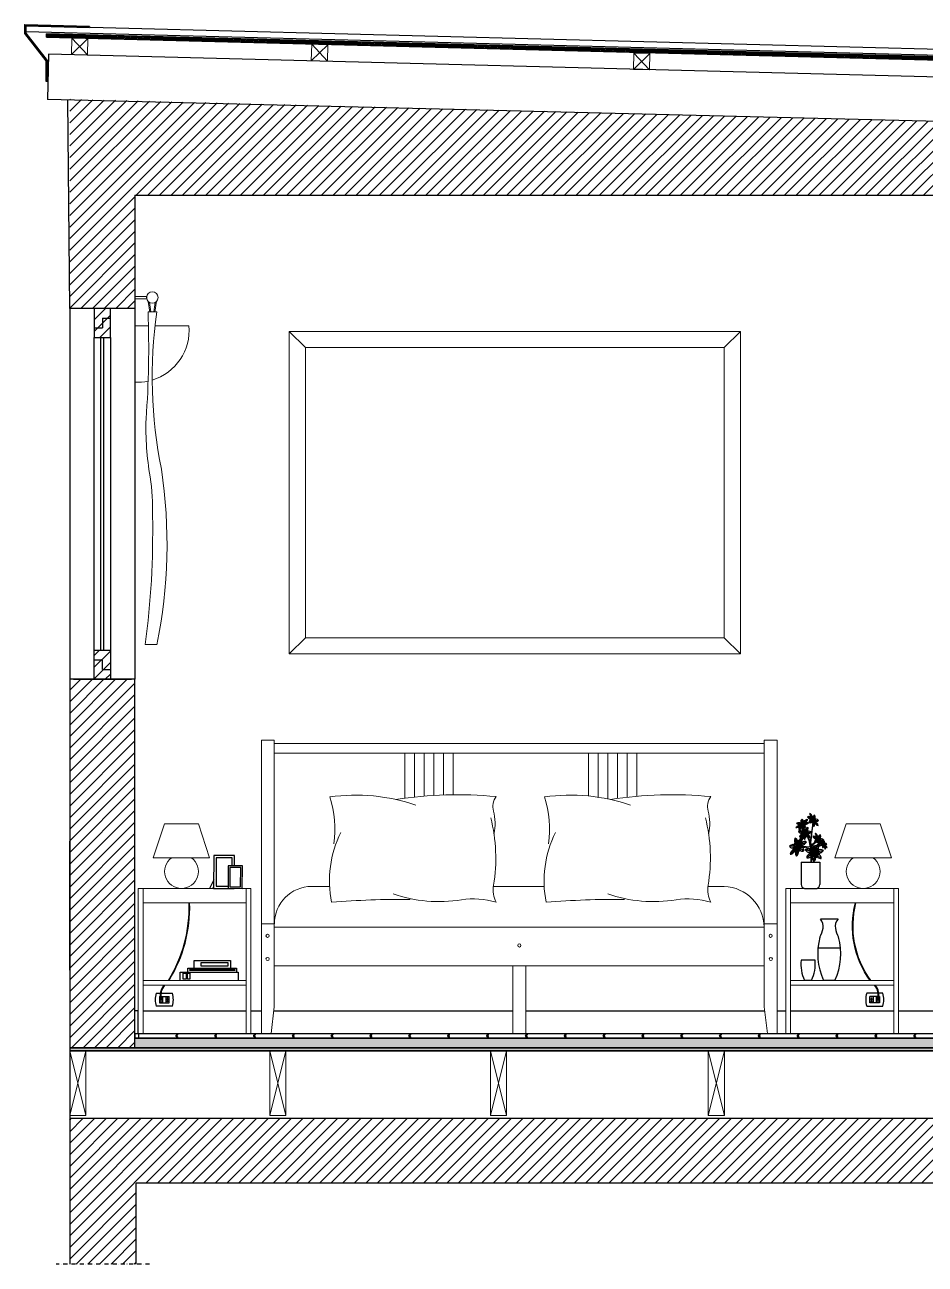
# Model space of a CAD drawing. Header units: millimetres. Extents: x -14534 to 38786, y 3807 to 47715.
# Drawn here: x -13952 to -11157, y 27080 to 30924 of the extents above; entities that cross this region are included whole.
import ezdxf

# ---------------------------------------------------------------- set-up
doc = ezdxf.new("R2010")
doc.units = ezdxf.units.MM
doc.linetypes.add('TRATTOPUNTO', pattern=[25.4, 12.7, -6.35, 0, -6.35])
for name, color, linetype in [('.', 254, 'Continuous'), ('DETTAGLI', 60, 'Continuous'), ('IN-FURN', 3, 'Continuous'), ('interruzione', 200, 'Continuous'), ('PARQUET', 35, 'Continuous'), ('RETINI', 30, 'Continuous')]:
    doc.layers.add(name, color=color, linetype=linetype)
for name, color, linetype, lineweight in [('A-ELEV-MBE1', 7, 'Continuous', 35), ('A-FURN', 8, 'Continuous', 18), ('A-GLAZ-FULL', 4, 'Continuous', 25), ('A-SECT-MCUT', 254, 'Continuous', 35), ('A-SECT-PATT', 8, 'Continuous', 18)]:
    doc.layers.add(name, color=color, linetype=linetype, lineweight=lineweight)
pattern_1 = [(45, (-4772.1324, 23351.357), (-2.245064, 2.245064), [])]
pattern_2 = [(0, (-4772.132, 23351.357), (0, 13.97), [10.16, -3.81]), (90, (-4772.132, 23351.357), (-13.97, 9e-16), [10.16, -3.81])]
pattern_3 = [(45, (-14246.934, 32371.737), (-17.960512, 17.960512), [])]

msp = doc.modelspace()

# ---------------------------------------------------------------- hatches: boundary and pattern name
at = {"layer": '.', "ltscale": 0.6, "transparency": 33554687}
h = msp.add_hatch(dxfattribs=at)
h.set_pattern_fill('ANSI31', color=256, scale=8)
h.set_pattern_definition(pattern_3)
h.paths.add_polyline_path([(-13685.8, 30043.8), (-13735.8, 30043.8), (-13735.8, 29984.2), (-13710.8, 29984.2), (-13710.8, 30014.2), (-13685.8, 30014.2)])
h.paths.add_polyline_path([(-13685.8, 30014.2), (-13710.8, 30014.2), (-13710.8, 29984.2), (-13735.8, 29984.2), (-13735.8, 29954.2), (-13685.8, 29954.2)])
h.paths.add_polyline_path([(-13685.7, 28983.9), (-13735.7, 28983.9), (-13735.7, 28953.9), (-13710.7, 28953.9), (-13710.7, 28923.9), (-13685.7, 28923.9)])
h.paths.add_polyline_path([(-13685.7, 28923.9), (-13710.7, 28923.9), (-13710.7, 28953.9), (-13735.7, 28953.9), (-13735.7, 28893.9), (-13685.7, 28893.9)])
at = {"layer": '.', "transparency": 33554687}
h = msp.add_hatch(dxfattribs=at)
h.set_pattern_fill('ANSI31', color=256, scale=8)
h.set_pattern_definition(pattern_3)
h.paths.add_polyline_path([(-9215.5, 27531.2), (-9706.5, 27531.2), (-13811.6, 27531.2), (-13811.6, 27079.7), (-13606.5, 27079.7), (-13606.5, 27331.2), (-9859, 27331.2), (-9859, 27079.7), (-9706.5, 27079.7), (-9706.5, 27331.2), (-9215.5, 27331.2)])
h.paths.add_polyline_path([(-4174.3, 27531.2), (-8279.4, 27531.2), (-8770.4, 27531.2), (-8770.4, 27331.2), (-8279.4, 27331.2), (-8279.4, 27079.7), (-8126.8, 27079.7), (-8126.8, 27331.2), (-4379.4, 27331.2), (-4379.4, 27079.7), (-4174.3, 27079.7)])
h.paths.add_polyline_path([(826.6, 27639.9), (-1849.5, 27639.9), (-1849.5, 27639.9), (-1899.5, 27639.9), (-2344.8, 27639.9), (-2344.8, 27639.9), (-2394.8, 27639.9), (-2875.4, 27639.9), (-2875.4, 27639.9), (-2925.4, 27639.9), (-3030.3, 27639.9), (-3030.3, 27439.9), (-2394.8, 27439.9), (-2394.8, 27189.9), (-2254.7, 27189.9), (-2254.7, 27439.9), (684.9, 27439.9), (684.9, 27189.9), (826.6, 27189.9)])
h.paths.add_polyline_path([(5788.2, 27640.2), (5683.3, 27640.2), (5683.3, 27640.2), (5633.3, 27640.2), (5152.7, 27640.2), (5152.7, 27640.2), (5102.7, 27640.2), (4657.4, 27640.2), (4657.4, 27640.2), (4607.4, 27640.2), (1933, 27640.2), (1933, 27190.2), (2073, 27190.2), (2073, 27440.2), (5012.6, 27440.2), (5012.6, 27190.2), (5152.7, 27190.2), (5152.7, 27440.2), (5788.2, 27440.2)])
at = {"layer": 'A-SECT-PATT', "transparency": 33554687}
h = msp.add_hatch(dxfattribs=at)
h.set_pattern_fill('ANSI31', color=256)
h.set_pattern_definition(pattern_1)
h.paths.add_polyline_path([(-13884, 30896.2), (-13884, 30886.2), (-13168.7, 30867.7), (-13166.4, 30877.6)])
h = msp.add_hatch(dxfattribs=at)
h.set_pattern_fill('ANSI31', color=256)
h.set_pattern_definition(pattern_1)
h.paths.add_polyline_path([(-13166.4, 30877.6), (-13168.7, 30867.7), (-11621, 30827.6), (-11623.6, 30837.6)])
h.paths.add_polyline_path([(-11623.6, 30837.6), (-11621, 30827.6), (-10928.3, 30809.6), (-10928.4, 30819.6)])
h.paths.add_polyline_path([(-10652.2, 30812.5), (-10925.9, 30819.6), (-10925.9, 30809.6), (-10649.2, 30802.4)])
h.paths.add_polyline_path([(-10652.2, 30812.5), (-10649.2, 30802.4), (-9709.6, 30778), (-9709.6, 30788)])
h = msp.add_hatch(dxfattribs=at)
h.set_pattern_fill('ANSI31', color=256, scale=8)
h.set_pattern_definition([(45, (-4772.132, 23351.357), (-17.96051, 17.96051), [])])
h.paths.add_polyline_path([(-13609.6, 28893.9), (-13811.6, 28893.9), (-13811.6, 27751.2), (-13609.6, 27751.2), (-13609.6, 27781.2)])
h.paths.add_polyline_path([(-13811.6, 30043.8), (-13609.6, 30043.8), (-13609.6, 30395.2), (-10209.6, 30395.2), (-9859.6, 30395.2), (-9859.6, 29781.2), (-9814.6, 29781.2), (-9709.6, 29781.2), (-9709.6, 30588), (-10901.6, 30618.9), (-13811.6, 30693.5)])
h = msp.add_hatch(dxfattribs=at)
h.set_pattern_fill('ANGLE', color=256, scale=2)
h.set_pattern_definition(pattern_2)
h.paths.add_polyline_path([(-12751.8, 27751.2), (-13811.6, 27751.2), (-13811.6, 27741.2), (-13761.6, 27741.2), (-12754.7, 27741.2)])
h = msp.add_hatch(dxfattribs=at)
h.set_pattern_fill('ANGLE', color=256, scale=2)
h.set_pattern_definition(pattern_2)
h.paths.add_polyline_path([(-10883.2, 27751.2), (-12751.8, 27751.2), (-12754.7, 27741.2), (-10884.6, 27741.2)])
h.paths.add_polyline_path([(-9215.5, 27751.2), (-10883.2, 27751.2), (-10884.6, 27741.2), (-9215.5, 27741.2)])
at = {"layer": 'RETINI', "transparency": 33554508}
h = msp.add_hatch(color=256, dxfattribs=at)
h.dxf.hatch_style = 1
h.paths.add_polyline_path([(-9859.9, 27781), (-13609.6, 27781), (-13609.6, 27751.2), (-9859.9, 27751.2)])

# ---------------------------------------------------------------- linework, layer by layer
for p, q in [((-9709.6, 30810.6), (-13948, 30920.7)), ((-9709.6, 30792.6), (-13948.5, 30902.7)), ((-10902.8, 30756.7), (-13878.2, 30832.7)), ((-10901.7, 30618.9), (-13881.3, 30692.6)), ((-13609.6, 30395.2), (-9859.6, 30395.2)), ((-13609.6, 30395.2), (-13609.6, 30043.8)), ((-13609.6, 30043.8), (-13812, 30043.8)), ((-13609.6, 28893.9), (-13811.8, 28893.9)), ((-13811.6, 28893.9), (-13811.6, 27079.7)), ((-9709.6, 27531.2), (-13811.6, 27531.2)), ((-9859, 27331.2), (-13606.5, 27331.2)), ((-13606.5, 27331.2), (-13606.5, 27079.7))]:
    msp.add_line(p, q)
at = {"ltscale": 0.6}
msp.add_line((-13812, 30043.8), (-13817.4, 30691), dxfattribs=at)
at = {"transparency": 33554687}
for p, q in [((-13735.8, 30044.2), (-13735.8, 29954.2)), ((-13685.8, 29954.2), (-13685.8, 30044.2)), ((-13710.8, 30014.2), (-13710.8, 29984.2)), ((-13710.8, 30014.2), (-13685.8, 30014.2)), ((-13735.8, 29984.2), (-13710.8, 29984.2)), ((-13735.8, 29954.2), (-13685.8, 29954.2)), ((-13735.7, 28983.9), (-13685.7, 28983.9)), ((-13735.7, 28893.9), (-13735.7, 28983.9)), ((-13735.7, 28953.9), (-13710.7, 28953.9)), ((-13710.7, 28923.9), (-13710.7, 28953.9)), ((-13685.7, 28983.9), (-13685.7, 28893.9)), ((-13710.7, 28923.9), (-13685.7, 28923.9)), ((-13800.7, 28893.9), (-13620.7, 28893.9))]:
    msp.add_line(p, q, dxfattribs=at)
for points in [[(-13878.2, 30832.7), (-13881.3, 30692.6)], [(-13609.6, 27751.2), (-13609.6, 28893.9)]]:
    msp.add_lwpolyline(points)
at = {"layer": 'A-ELEV-MBE1'}
msp.add_line((-13811.6, 28391.8), (-13811.6, 27991.8), dxfattribs=at)
at = {"layer": 'A-FURN'}
for p, q in [((-13568.3, 30066.1), (-13563.8, 30033.1)), ((-13547.6, 30033), (-13542.4, 30066.5)), ((-13564.2, 30062.9), (-13560.8, 30033.4)), ((-13560.8, 30033.4), (-13550.6, 30033.4)), ((-13550.6, 30033.4), (-13546.5, 30062.9)), ((-13567.9, 29990.7), (-13609.6, 29990.7)), ((-13442.1, 29990.7), (-13547.7, 29990.7)), ((-13130.8, 29972.9), (-11730.8, 29972.9)), ((-13130.8, 28972.9), (-13130.8, 29972.9)), ((-13080.8, 29922.9), (-13130.8, 29972.9)), ((-11780.8, 29922.9), (-11730.8, 29972.9)), ((-11730.8, 29972.9), (-11730.8, 28972.9)), ((-13080.8, 29022.9), (-13080.8, 29922.9)), ((-13080.8, 29922.9), (-11780.8, 29922.9)), ((-11780.8, 29922.9), (-11780.8, 29022.9)), ((-13577.5, 29002.3), (-13541.3, 29001.6)), ((-13080.8, 29022.9), (-13130.8, 28972.9)), ((-11780.8, 29022.9), (-13080.8, 29022.9)), ((-11780.8, 29022.9), (-11730.8, 28972.9)), ((-11730.8, 28972.9), (-13130.8, 28972.9)), ((-13217.2, 27795.2), (-13217.2, 28705.2)), ((-13217.2, 28705.2), (-13177.2, 28705.2)), ((-13177.2, 27878), (-13177.2, 28705.2)), ((-13177.2, 28695.2), (-11657.2, 28695.2)), ((-11657.2, 28705.2), (-11617.2, 28705.2)), ((-11657.2, 28705.2), (-11657.2, 27878)), ((-11617.2, 28705.2), (-11617.2, 27795.2)), ((-13177.2, 28665.2), (-11657.2, 28665.2)), ((-12771.9, 28525.2), (-12771.9, 28665.2)), ((-12741.9, 28528.8), (-12741.9, 28665.2)), ((-12711.9, 28531.7), (-12711.9, 28665.2)), ((-12681.9, 28533.8), (-12681.9, 28665.2)), ((-12651.9, 28535.2), (-12651.9, 28665.2)), ((-12621.9, 28535.9), (-12621.9, 28665.2)), ((-12201.9, 28665.2), (-12201.9, 28531.9)), ((-12171.9, 28665.2), (-12171.9, 28528.1)), ((-12141.9, 28665.2), (-12141.9, 28522.7)), ((-12111.9, 28665.2), (-12111.9, 28524.4)), ((-12081.9, 28665.2), (-12081.9, 28528.2)), ((-12051.9, 28665.2), (-12051.9, 28531.2)), ((-13517.9, 28445.2), (-13552.9, 28340.2)), ((-13412.9, 28445.2), (-13517.9, 28445.2)), ((-13412.9, 28445.2), (-13377.9, 28340.2)), ((-11402.4, 28445.2), (-11437.4, 28340.2)), ((-11297.4, 28445.2), (-11402.4, 28445.2)), ((-11297.4, 28445.2), (-11262.4, 28340.2)), ((-13377.9, 28340.2), (-13552.9, 28340.2)), ((-11262.4, 28340.2), (-11437.4, 28340.2)), ((-13599.6, 28245.2), (-13249.7, 28245.2)), ((-13599.6, 27795.2), (-13599.6, 28245.2)), ((-13584.6, 27795.2), (-13584.6, 28245.2)), ((-13312.5, 28245.6), (-13312.5, 28245.5)), ((-13305.4, 28245.5), (-13305.5, 28245.4)), ((-13264.6, 27795), (-13264.6, 28245)), ((-13249.6, 27795), (-13249.6, 28245)), ((-11589.9, 27795.2), (-11589.9, 28245.2)), ((-11589.9, 28245.2), (-11240, 28245.2)), ((-11574.9, 27795.2), (-11574.9, 28245.2)), ((-11255, 27795), (-11255, 28245)), ((-11240, 27795), (-11240, 28245)), ((-13584.6, 28200.2), (-13264.6, 28200.2)), ((-11574.9, 28200.2), (-11255, 28200.2)), ((-13217.2, 28135.2), (-13177.2, 28135.2)), ((-13177.2, 28125.2), (-11657.2, 28125.2)), ((-11657.2, 28135.2), (-11617.2, 28135.2)), ((-13177.2, 28005.2), (-11657.2, 28005.2)), ((-12437.2, 27795.2), (-12437.2, 28005.2)), ((-12397.2, 27795.2), (-12397.2, 28005.2)), ((-13584.6, 27960.2), (-13264.6, 27960.2)), ((-11574.9, 27960.2), (-11255, 27960.2)), ((-13584.6, 27945.2), (-13264.6, 27945.2)), ((-11574.9, 27945.2), (-11255, 27945.2)), ((-13187.2, 27795.2), (-13177.2, 27878)), ((-11647.2, 27795.2), (-11657.2, 27878))]:
    msp.add_line(p, q, dxfattribs=at)
at = {"layer": 'A-FURN', "ltscale": 2}
for p, q in [((-13005.8, 28251.5), (-13060.8, 28251.5)), ((-12339.8, 28251.5), (-12497.6, 28251.5)), ((-11781.1, 28251.5), (-11831.5, 28251.5))]:
    msp.add_line(p, q, dxfattribs=at)
at = {"layer": 'A-FURN', "ltscale": 0.5}
for p, q in [((-13584.6, 27795.2), (-13599.6, 27795.2)), ((-13264.6, 27795.2), (-13249.6, 27795.2)), ((-13217.2, 27795.2), (-13187.2, 27795.2)), ((-12437.2, 27795.2), (-12397.2, 27795.2)), ((-11647.2, 27795.2), (-11617.2, 27795.2)), ((-11589.9, 27795.2), (-11574.9, 27795.2)), ((-11255, 27795.2), (-11240, 27795.2))]:
    msp.add_line(p, q, dxfattribs=at)
at = {"layer": 'A-FURN'}
msp.add_lwpolyline([(-13573.1, 30081.6), (-13609.6, 30081.6), (-13609.6, 30074.4), (-13573.1, 30074.4)], close=True, dxfattribs=at)
for points in [[(-13569.1, 30033.3, -0.027681), (-13575.1, 29702.3, 0.050901), (-13562.5, 29522.1, -0.008328)], [(-13541.5, 29000.4, 0.087625), (-13527.4, 29545.7, -0.084991), (-13542.1, 30033.3, -0.601146)], [(-13556.3, 29822.1, 0.354516), (-13442.1, 29990.7)], [(-13609.6, 29815.7, 0.070493), (-13568.8, 29818.9, 0.032893)], [(-13555, 29400.5, -0.037422), (-13577.5, 29002.2)]]:
    msp.add_lwpolyline(points, format="xyb", dxfattribs=at)
msp.add_lwpolyline([(-13542.1, 30033.3), (-13569.1, 30033.3)], dxfattribs=at)
at = {"layer": 'A-FURN', "ltscale": 0.6}
msp.add_lwpolyline([(-13562.5, 29522.1, -0.040279), (-13555, 29400.5, -0.068778)], format="xyb", dxfattribs=at)
at = {"layer": 'A-FURN'}
for centre, radius in [((-13555.7, 30078.3), 17.7), ((-13198.2, 28098.3), 5), ((-11637.1, 28098.3), 5), ((-12416.7, 28068.4), 5), ((-13198.2, 28026.6), 5), ((-11636.4, 28026.6), 5)]:
    msp.add_circle(centre, radius, dxfattribs=at)
for centre, radius, start, end in [((-12924.6, 27960.4), 574.3, 71.0292, 98.0146), ((-13330.5, 28428.2), 341.1, 352.4611, 17.1991), ((-12610.2, 27313.6), 1222.4, 84.3095, 98.9414), ((-12446.1, 28499.2), 52.8, 144.3788, 195.1988), ((-12258.5, 27960.4), 574.3, 71.0292, 98.0146), ((-12664.5, 28428.2), 341.1, 352.4611, 17.1991), ((-11944.2, 27313.6), 1222.4, 84.3095, 98.9414), ((-11780.1, 28499.2), 52.8, 144.3788, 195.1988), ((-12997.1, 28339.8), 507.2, 350.3711, 14.26), ((-12638, 28447.1), 146, 347.312, 15.1988), ((-12331.1, 28339.8), 507.2, 350.3711, 14.26), ((-11972, 28447.1), 146, 347.312, 15.1988), ((-12670.5, 28268), 335.7, 153.3319, 191.2891), ((-12004.5, 28268), 335.7, 153.3319, 191.2891), ((-13465.4, 28297.7), 52.5, 125.9506, 54.0494), ((-11349.9, 28297.7), 52.5, 125.9506, 54.0494), ((-12665.8, 28636), 431.6, 250.6572, 279.2501), ((-12413.4, 28240.8), 84.9, 170.3711, 206.9649), ((-11999.8, 28636), 431.6, 250.6572, 279.2501), ((-11747.3, 28240.8), 84.9, 170.3711, 206.9649), ((-12776.1, 25460.9), 2750.5, 89.5815, 94.6632), ((-12558.9, 27982.7), 230.4, 72.3598, 99.3926), ((-12110.1, 25460.9), 2750.5, 89.5815, 94.6632), ((-11892.8, 27982.7), 230.4, 72.3598, 99.3926)]:
    msp.add_arc(centre, radius, start, end, dxfattribs=at)
at = {"layer": 'A-FURN', "ltscale": 2}
for centre, radius, start, end in [((-13060.8, 28135.2), 116.3, 90, 180), ((-11786.4, 28122.4), 129.2, 1.2362, 87.651)]:
    msp.add_arc(centre, radius, start, end, dxfattribs=at)
at = {"layer": 'A-GLAZ-FULL', "ltscale": 0.6}
for p, q in [((-13812, 30043.8), (-13811.6, 28893.9)), ((-13609.6, 30043.8), (-13609.6, 28893.9))]:
    msp.add_line(p, q, dxfattribs=at)
at = {"layer": 'A-GLAZ-FULL', "transparency": 33554687}
for p, q in [((-13735.7, 29613.9), (-13735.8, 29954.2)), ((-13715.7, 29613.9), (-13715.8, 29954.2)), ((-13705.7, 29613.9), (-13705.8, 29954.2)), ((-13685.8, 29954.2), (-13685.7, 29613.9)), ((-13735.7, 28983.9), (-13735.7, 29613.9)), ((-13715.7, 28983.9), (-13715.7, 29613.9)), ((-13705.7, 28983.9), (-13705.7, 29613.9)), ((-13685.7, 29613.9), (-13685.7, 28983.9))]:
    msp.add_line(p, q, dxfattribs=at)
at = {"layer": 'A-SECT-MCUT'}
for p, q in [((-13750.6, 30918.6), (-13750.7, 30915.6)), ((-10928.4, 30819.6), (-13884.1, 30896.2)), ((-13884, 30886.2), (-13884, 30896.2)), ((-10928.3, 30809.6), (-13883.6, 30886.2)), ((-9814.6, 27781.2), (-13609.6, 27781.2)), ((-13811.6, 27751.2), (-9709.6, 27751.2)), ((-9215.5, 27741.2), (-13811.6, 27741.2))]:
    msp.add_line(p, q, dxfattribs=at)
for points in [[(-13750.6, 30918.6), (-13951.5, 30924.1), (-13951.5, 30897), (-13884.8, 30812.5), (-13884.8, 30748.3)], [(-13750.7, 30915.6), (-13948.5, 30921), (-13948.5, 30898), (-13881.8, 30813.5), (-13881.8, 30748.3)]]:
    msp.add_lwpolyline(points, dxfattribs=at)
at = {"layer": 'A-SECT-PATT'}
for p, q in [((-13755.4, 30881.7), (-13806.7, 30832.2)), ((-13805.4, 30883), (-13756.7, 30830.9)), ((-13011.1, 30862.3), (-13062.4, 30812.7)), ((-13061, 30863.6), (-13012.4, 30811.4)), ((-12011.4, 30835.2), (-12062.7, 30785.7)), ((-12061.4, 30836.5), (-12012.7, 30784.4)), ((-13884.8, 30748.3), (-13882.1, 30748.3)), ((-13811.6, 27741.2), (-13761.6, 27541.2)), ((-13761.6, 27741.2), (-13811.6, 27541.2)), ((-13191.6, 27741.2), (-13141.6, 27541.2)), ((-13141.6, 27741.2), (-13191.6, 27541.2)), ((-12456.6, 27741.2), (-12506.6, 27541.2)), ((-12506.6, 27741.2), (-12456.6, 27541.2)), ((-11780.6, 27741.2), (-11830.6, 27541.2)), ((-11830.6, 27741.2), (-11780.6, 27541.2))]:
    msp.add_line(p, q, dxfattribs=at)
for points in [[(-13755.4, 30881.7), (-13805.4, 30883), (-13806.7, 30832.2), (-13756.7, 30830.9)], [(-13011.1, 30862.3), (-13061, 30863.6), (-13062.4, 30812.7), (-13012.4, 30811.4)], [(-12011.4, 30835.2), (-12061.4, 30836.5), (-12062.7, 30785.7), (-12012.7, 30784.4)], [(-13761.6, 27741.2), (-13811.6, 27741.2), (-13811.6, 27541.2), (-13761.6, 27541.2)], [(-13141.6, 27741.2), (-13191.6, 27741.2), (-13191.6, 27541.2), (-13141.6, 27541.2)], [(-12456.6, 27741.2), (-12506.6, 27741.2), (-12506.6, 27541.2), (-12456.6, 27541.2)], [(-11780.6, 27741.2), (-11830.6, 27741.2), (-11830.6, 27541.2), (-11780.6, 27541.2)]]:
    msp.add_lwpolyline(points, close=True, dxfattribs=at)
at = {"layer": 'DETTAGLI'}
for p, q in [((-11527.3, 28450.6), (-11559.3, 28432.9)), ((-11523.3, 28460), (-11548.8, 28434.4)), ((-11534.1, 28454.7), (-11548, 28426.2)), ((-11539.3, 28444), (-11544.8, 28450.7)), ((-11539.3, 28444), (-11539.6, 28460.1)), ((-11505.2, 28457.5), (-11522.9, 28467.7)), ((-11505.2, 28457.5), (-11517.5, 28449.9)), ((-11505.2, 28457.5), (-11515.2, 28458.4)), ((-11505.2, 28457.5), (-11515, 28477.8)), ((-11505.2, 28457.5), (-11514.4, 28467.7)), ((-11505.2, 28457.5), (-11508.5, 28448.4)), ((-11505.2, 28457.5), (-11506.6, 28469.3)), ((-11505.2, 28457.5), (-11499.7, 28472.6)), ((-11505.2, 28457.5), (-11497.8, 28462)), ((-11505.2, 28457.5), (-11502.8, 28437.8)), ((-11505.2, 28457.5), (-11488.5, 28456)), ((-11505.2, 28457.5), (-11489.9, 28440.5)), ((-11505.2, 28457.5), (-11494.5, 28451.3)), ((-11505.2, 28457.5), (-11499.3, 28445.3)), ((-11529.5, 28441.6), (-11555.6, 28448)), ((-11539.3, 28444), (-11551.4, 28441.7)), ((-11539.3, 28444), (-11519.1, 28447.9)), ((-11539.3, 28444), (-11539.1, 28434.3)), ((-11539.3, 28444), (-11530.1, 28432.8)), ((-11498.1, 28416.8), (-11482.4, 28384.2)), ((-11488.3, 28396.4), (-11482.8, 28411.5)), ((-11552.9, 28376), (-11578.1, 28376)), ((-11539, 28390.9), (-11576.1, 28351.3)), ((-11552.9, 28376), (-11569, 28367.8)), ((-11552.9, 28376), (-11564, 28384.3)), ((-11552.9, 28376), (-11561.8, 28357.5)), ((-11552.9, 28376), (-11561.1, 28400.8)), ((-11552.9, 28376), (-11556.6, 28345.1)), ((-11552.9, 28376), (-11538, 28407)), ((-11552.9, 28376), (-11550.7, 28394.6)), ((-11552.9, 28376), (-11526, 28389.8)), ((-11552.9, 28376), (-11547.9, 28361.2)), ((-11552.9, 28376), (-11537.8, 28376)), ((-11552.9, 28376), (-11534.3, 28362.3)), ((-11488.3, 28396.4), (-11506, 28406.7)), ((-11488.3, 28396.4), (-11500.6, 28388.9)), ((-11488.3, 28396.4), (-11498.3, 28397.3)), ((-11488.3, 28396.4), (-11497.5, 28406.6)), ((-11488.3, 28396.4), (-11491.6, 28387.4)), ((-11488.3, 28396.4), (-11489.7, 28408.2)), ((-11488.3, 28396.4), (-11480.9, 28401)), ((-11488.3, 28396.4), (-11485.9, 28376.8)), ((-11488.3, 28396.4), (-11471.6, 28394.9)), ((-11488.3, 28396.4), (-11473, 28379.5)), ((-11488.3, 28396.4), (-11477.6, 28390.3)), ((-11471.3, 28380.6), (-11481.1, 28383.5)), ((-11471.3, 28380.6), (-11478.7, 28392.8)), ((-11471.3, 28380.6), (-11477, 28385.6)), ((-11471.3, 28380.6), (-11476.1, 28372.1)), ((-11471.3, 28380.6), (-11476.1, 28378.7)), ((-11471.3, 28380.6), (-11473.6, 28388.7)), ((-11471.3, 28380.6), (-11471.6, 28373.2)), ((-11471.3, 28380.6), (-11470.8, 28392.8)), ((-11471.3, 28380.6), (-11468.4, 28385.7)), ((-11471.3, 28380.6), (-11463.2, 28383.7)), ((-11471.3, 28380.6), (-11465.4, 28378.8)), ((-11471.3, 28380.6), (-11461.7, 28372.2)), ((-11471.3, 28380.6), (-11467.4, 28367)), ((-11471.3, 28380.6), (-11466.8, 28373.3)), ((-11541.9, 28327), (-11484.6, 28327)), ((-11541.9, 28327), (-11541.9, 28257.1)), ((-11484.6, 28327), (-11484.6, 28257.1)), ((-13365.3, 28272.5), (-13378.5, 28245.4)), ((-13365.5, 28250.7), (-13368.1, 28245.3)), ((-11532.4, 28245.4), (-11494, 28245.4)), ((-11427.6, 28150.5), (-11482.6, 28150.5)), ((-11420.1, 28060.1), (-11490.1, 28060.1)), ((-13445.8, 27997.9), (-13294.8, 27997.9)), ((-13445.8, 27985.9), (-13445.8, 27997.9)), ((-13425.5, 27997.9), (-13425.5, 28021.6)), ((-13425.5, 28021.6), (-13313.1, 28021.6)), ((-13313.1, 28021.6), (-13313.1, 27997.9)), ((-13294.8, 27997.9), (-13294.8, 27985.9)), ((-11498.9, 28022.8), (-11542.8, 28022.8)), ((-13469, 27960.3), (-13469, 27985.9)), ((-13469, 27985.9), (-13289, 27985.9)), ((-13289, 27985.9), (-13289, 27960.3)), ((-11509.9, 27960.2), (-11531.8, 27960.2)), ((-11437.6, 27960.1), (-11472.6, 27960.1)), ((-13543.5, 27920.1), (-13531, 27920.1)), ((-13529.1, 27920.1), (-13493.5, 27920.1)), ((-11303.3, 27920.1), (-11338.9, 27920.1)), ((-11288.9, 27920.1), (-11301.4, 27920.1)), ((-13493.5, 27880.1), (-13543.5, 27880.1)), ((-13533.5, 27910.1), (-13531.3, 27910.1)), ((-13533.5, 27910.1), (-13533.5, 27890.1)), ((-13533.5, 27890.1), (-13503.5, 27890.1)), ((-13531.9, 27907.4), (-13531.1, 27907.4)), ((-13531.9, 27892.8), (-13531.9, 27907.4)), ((-13525.2, 27892.8), (-13531.9, 27892.8)), ((-13529.5, 27910.1), (-13503.5, 27910.1)), ((-13529.2, 27907.4), (-13525.2, 27907.4)), ((-13525.2, 27907.4), (-13525.2, 27892.8)), ((-13523.5, 27890.1), (-13523.5, 27910.1)), ((-13513.5, 27910.1), (-13513.5, 27890.1)), ((-13503.5, 27890.1), (-13503.5, 27910.1)), ((-11338.9, 27880.1), (-11288.9, 27880.1)), ((-11328.9, 27890.1), (-11328.9, 27910.1)), ((-11303, 27910.1), (-11328.9, 27910.1)), ((-11298.9, 27890.1), (-11328.9, 27890.1)), ((-11318.9, 27910.1), (-11318.9, 27890.1)), ((-11308.9, 27890.1), (-11308.9, 27910.1)), ((-11303.2, 27907.4), (-11307.2, 27907.4)), ((-11307.2, 27907.4), (-11307.2, 27892.8)), ((-11307.2, 27892.8), (-11300.6, 27892.8)), ((-11300.6, 27907.4), (-11301.4, 27907.4)), ((-11298.9, 27910.1), (-11301.1, 27910.1)), ((-11300.6, 27892.8), (-11300.6, 27907.4)), ((-11298.9, 27910.1), (-11298.9, 27890.1))]:
    msp.add_line(p, q, dxfattribs=at)
for points in [[(-11509.8, 28327), (-11509.8, 28373.8), (-11467.9, 28380.6), (-11509.8, 28376), (-11487.1, 28397.6), (-11513.2, 28377.2), (-11504.4, 28459.5), (-11513.9, 28391.4), (-11539.3, 28444), (-11518.9, 28395.3), (-11514.3, 28373.8), (-11552.9, 28376), (-11512.1, 28369.3), (-11512.6, 28327)], [(-13300.8, 28315), (-13300.6, 28347.3), (-13364.7, 28347.2), (-13365.5, 28245.6), (-13301.3, 28245.5)], [(-13308.2, 28315), (-13308.1, 28339.9), (-13357.3, 28339.8), (-13357.8, 28252), (-13320.5, 28252.1)]]:
    msp.add_lwpolyline(points, dxfattribs=at)
for points in [[(-11531.1, 28416.9), (-11550.6, 28422.2, 0.477945), (-11537.4, 28418.6, 0.477945), (-11550.6, 28422.2)], [(-11531.1, 28416.9), (-11547.4, 28405, 0.477945), (-11536.4, 28413, 0.477945), (-11547.4, 28405)], [(-11531.1, 28416.9), (-11543, 28414.7, 0.477945), (-11534.9, 28416.2, 0.477945), (-11543, 28414.7)], [(-11531.1, 28416.9), (-11540.2, 28424.8, 0.477945), (-11534, 28419.4, 0.477945), (-11540.2, 28424.8)], [(-11531.1, 28416.9), (-11539, 28435.4, 0.477945), (-11533.6, 28422.9, 0.477945), (-11539, 28435.4)], [(-11521.5, 28434.6), (-11536.8, 28406.2, 0.477945), (-11532.9, 28413.4, 0.477945), (-11536.8, 28406.2)], [(-11531.1, 28416.9), (-11532, 28396.7, 0.477945), (-11531.4, 28410.3, 0.477945), (-11532, 28396.7)], [(-11531.1, 28416.9), (-11530.5, 28429, 0.477945), (-11530.9, 28420.8, 0.477945), (-11530.5, 28429)], [(-11531.1, 28416.9), (-11521.3, 28424, 0.477945), (-11527.9, 28419.2, 0.477945), (-11521.3, 28424)], [(-11531.1, 28416.9), (-11511.2, 28420.5, 0.477945), (-11524.7, 28418, 0.477945), (-11511.2, 28420.5)], [(-11531.1, 28416.9), (-11526.3, 28405.7, 0.477945), (-11529.5, 28413.3, 0.477945), (-11526.3, 28405.7)], [(-11531.1, 28416.9), (-11515.9, 28403.6, 0.477945), (-11526.2, 28412.6, 0.477945), (-11515.9, 28403.6)], [(-11531.1, 28416.9), (-11519.4, 28413.6, 0.477945), (-11527.3, 28415.8, 0.477945), (-11519.4, 28413.6)], [(-11521.5, 28434.6, 0.477945), (-11528, 28422.6, 0.477945), (-11521.5, 28434.6)], [(-11501.6, 28357.5), (-11512.9, 28384.1, 0.477945), (-11505.2, 28366.1, 0.477945), (-11512.9, 28384.1)], [(-11500.8, 28374.8), (-11502.9, 28328.7, 0.477945), (-11502, 28348.2, 0.477945), (-11502.9, 28328.7)], [(-11500.8, 28374.8, 0.477945), (-11501.3, 28363.1, 0.477945), (-11500.8, 28374.8)], [(-11501.6, 28357.5), (-11487.9, 28382.9, 0.477945), (-11497.2, 28365.7, 0.477945), (-11487.9, 28382.9)], [(-11501.6, 28357.5), (-11529.4, 28365.2, 0.477945), (-11510.6, 28360, 0.477945), (-11529.4, 28365.2)], [(-11501.6, 28357.5), (-11524.9, 28340.6, 0.477945), (-11509.1, 28352, 0.477945), (-11524.9, 28340.6)], [(-11501.6, 28357.5), (-11518.6, 28354.4, 0.477945), (-11507.1, 28356.5, 0.477945), (-11518.6, 28354.4)], [(-11501.6, 28357.5), (-11514.6, 28368.9, 0.477945), (-11505.8, 28361.2, 0.477945), (-11514.6, 28368.9)], [(-11501.6, 28357.5), (-11509.8, 28342.3, 0.477945), (-11504.2, 28352.6, 0.477945), (-11509.8, 28342.3)], [(-11501.6, 28357.5), (-11487.6, 28367.7, 0.477945), (-11497.1, 28360.8, 0.477945), (-11487.6, 28367.7)], [(-11501.6, 28357.5), (-11473.2, 28362.7, 0.477945), (-11492.4, 28359.2, 0.477945), (-11473.2, 28362.7)], [(-11501.6, 28357.5), (-11494.8, 28341.6, 0.477945), (-11499.4, 28352.4, 0.477945), (-11494.8, 28341.6)], [(-11501.6, 28357.5), (-11479.9, 28338.5, 0.477945), (-11494.6, 28351.4, 0.477945), (-11479.9, 28338.5)], [(-11501.6, 28357.5), (-11484.9, 28352.9, 0.477945), (-11496.2, 28356, 0.477945), (-11484.9, 28352.9)], [(-13505.8, 27960.2, 0.148673), (-13441.6, 28200.2)], [(-13503.9, 27960.2, 0.148044), (-13440, 28200.2)], [(-11328.5, 27960.2, -0.223393), (-11374.2, 28200.2)], [(-11326.6, 27960.2, -0.225726), (-11372.2, 28200.2)]]:
    msp.add_lwpolyline(points, format="xyb", dxfattribs=at)
for points in [[(-13276.3, 28315.1), (-13320, 28315), (-13320.6, 28245.7), (-13276.8, 28245.1)], [(-13281.4, 28310), (-13315, 28310), (-13315.3, 28250.1), (-13281.7, 28250.2)], [(-13439.4, 27994.1), (-13299.2, 27994.1), (-13299.2, 27990.5), (-13439.4, 27990.5)], [(-13404.3, 28015.3), (-13321.3, 28015.3), (-13321.3, 28004.1), (-13404.3, 28004.1)], [(-13459.8, 27982), (-13450.6, 27982), (-13450.6, 27963.4), (-13459.8, 27963.4)], [(-13446.5, 27982), (-13439.1, 27982), (-13439.1, 27963.4), (-13446.5, 27963.4)]]:
    msp.add_lwpolyline(points, close=True, dxfattribs=at)
for centre in [(-13508.5, 27905.1), (-13508.5, 27900.1), (-13508.5, 27895.1), (-11323.9, 27905.1), (-11323.9, 27900.1), (-11323.9, 27895.1)]:
    msp.add_circle(centre, 1.25, dxfattribs=at)
for centre, radius, start, end in [((-11529.5, 28257.4), 12.3, 181.3821, 256.606), ((-11496.9, 28257.4), 12.3, 283.394, 358.6179), ((-11505.8, 28127.9), 32.3, 348.3323, 44.1926), ((-11404.4, 28127.9), 32.3, 135.8074, 191.6677), ((-11571.6, 28141.1), 99.4, 331.7599, 348.8308), ((-11338.6, 28141.1), 99.4, 191.1692, 208.2401), ((-11295.6, 28042.6), 195.3, 164.735, 204.9889), ((-11614.6, 28042.6), 195.3, 335.0111, 15.265), ((-11425.8, 28011), 117.6, 174.2273, 205.6252), ((-11618.6, 28011.5), 120.2, 334.7136, 5.418), ((-13482.3, 27900.1), 64.4, 161.9195, 198.0805), ((-13481.7, 27913.5), 49.7, 140.491, 195.6737), ((-13481.2, 27913.5), 48.4, 139.1723, 196.0446), ((-13554.8, 27900.1), 64.4, 341.9195, 18.0805), ((-11277.6, 27900.1), 64.4, 161.9195, 198.0805), ((-11351.3, 27913.5), 48.4, 343.9554, 40.8277), ((-11350.7, 27913.5), 49.7, 344.3263, 39.509), ((-11350.2, 27900.1), 64.4, 341.9195, 18.0805), ((-13528.6, 27900.6), 1.04, 207.3287, 332.6713), ((-11303.8, 27900.6), 1.04, 207.3287, 332.6713)]:
    msp.add_arc(centre, radius, start, end, dxfattribs=at)
at = {"layer": 'DETTAGLI', "extrusion": (0, 0, -1)}
for centre, major_axis, start_param, end_param in [((-11553.5, 28441.9), (8.19, 5.81), -1.385533, 0.39786), ((-11539.9, 28450.7), (4.92, 3.49), 2.204858, 3.988252), ((-11545.9, 28446.1), (4.92, 3.49), -0.936735, 0.846659), ((-11533.8, 28456.7), (8.19, 5.81), 2.653657, 4.437051), ((-11545.1, 28452.5), (8.19, 5.81), -0.487936, 1.295458), ((-11532.8, 28451), (4.92, 3.49), 3.102456, 4.88585), ((-11538.9, 28451.1), (4.92, 3.49), -0.039137, 1.744257), ((-11530.5, 28446.1), (4.92, 3.49), 4.000054, 5.783448), ((-11532.1, 28450.7), (4.92, 3.49), 0.858461, 2.641855), ((-11525.2, 28452.4), (8.19, 5.81), 3.551255, 5.334649), ((-11532.3, 28456.7), (8.19, 5.81), 0.409662, 2.193056), ((-11527.1, 28441.8), (8.19, 5.81), 4.448853, 6.232247), ((-11551.2, 28432.9), (8.19, 5.81), 4.000054, 5.783448), ((-11553.8, 28440.5), (8.19, 5.81), 0.858461, 2.641855), ((-11546.6, 28451.4), (8.19, 5.81), 1.756059, 3.539453), ((-11548, 28439.6), (4.92, 3.49), 4.448853, 6.232247), ((-11546.6, 28445.3), (4.92, 3.49), 1.30726, 3.090654), ((-11539.9, 28432.2), (8.19, 5.81), 3.102456, 4.88585), ((-11543.5, 28436.4), (4.92, 3.49), 3.551255, 5.334649), ((-11547.7, 28438.9), (4.92, 3.49), 0.409662, 2.193056), ((-11550.1, 28432.2), (8.19, 5.81), -0.039137, 1.744257), ((-11535.8, 28438.9), (4.92, 3.49), 2.653657, 4.437051), ((-11542.5, 28436.4), (4.92, 3.49), -0.487936, 1.295458), ((-11528.2, 28440.4), (8.19, 5.81), 2.204858, 3.988252), ((-11538.2, 28432.8), (8.19, 5.81), -0.936735, 0.846659), ((-11534.9, 28439.5), (4.92, 3.49), -1.385533, 0.39786), ((-11530.8, 28445.2), (4.92, 3.49), 1.756059, 3.539453), ((-11524.8, 28451.3), (8.19, 5.81), 1.30726, 3.090654)]:
    msp.add_ellipse(centre, major_axis=major_axis, ratio=0.625, start_param=start_param, end_param=end_param, dxfattribs=at)
at = {"layer": 'DETTAGLI'}
for centre, major_axis, ratio, start_param, end_param in [((-11517.4, 28459.4), (-5.84, 8.17), 0.625, 4.448853, 6.232247), ((-11516.5, 28469.1), (-5.84, 8.17), 0.625, 1.30726, 3.090654), ((-11509.8, 28447.3), (-5.84, 8.17), 0.625, -0.936735, 0.846659), ((-11516.8, 28457.7), (-5.84, 8.17), 0.625, 2.204858, 3.988252), ((-11507.6, 28471.8), (-5.84, 8.17), 0.625, 0.409662, 2.193056), ((-11510.8, 28454.7), (-3.51, 4.9), 0.625, -1.385533, 0.39786), ((-11512.8, 28461.4), (-3.51, 4.9), 0.625, 1.756059, 3.539453), ((-11515.7, 28470.1), (-5.84, 8.17), 0.625, 3.551255, 5.334649), ((-11509.7, 28466.1), (-3.51, 4.9), 0.625, 0.858461, 2.641855), ((-11512.7, 28462.3), (-3.51, 4.9), 0.625, 4.000054, 5.783448), ((-11504.6, 28449.2), (-3.51, 4.9), 0.625, -0.487936, 1.295458), ((-11510.1, 28453.8), (-3.51, 4.9), 0.625, 2.653657, 4.437051), ((-11503.2, 28464.3), (-3.51, 4.9), 0.625, -0.039137, 1.744257), ((-11498.8, 28442.8), (-5.84, 8.17), 0.625, -0.039137, 1.744257), ((-11509, 28466.3), (-3.51, 4.9), 0.625, 3.102456, 4.88585), ((-11496.9, 28463.7), (-5.84, 8.17), 0.625, -0.487936, 1.295458), ((-11508.4, 28446.1), (-5.84, 8.17), 0.625, 3.102456, 4.88585), ((-11498.8, 28449.9), (-3.51, 4.9), 0.625, 0.409662, 2.193056), ((-11506.2, 28471.3), (-5.84, 8.17), 0.625, 2.653657, 4.437051), ((-11503.7, 28448.9), (-3.51, 4.9), 0.625, 3.551255, 5.334649), ((-11498.2, 28457.3), (-3.51, 4.9), 0.625, -0.936735, 0.846659), ((-11502.4, 28463.6), (-3.51, 4.9), 0.625, 2.204858, 3.988252), ((-11498.4, 28450.5), (-3.51, 4.9), 0.625, 4.448853, 6.232247), ((-11497.9, 28456.3), (-3.51, 4.9), 0.625, 1.30726, 3.090654), ((-11497.5, 28443.1), (-5.84, 8.17), 0.625, 4.000054, 5.783448), ((-11492.5, 28449.4), (-5.84, 8.17), 0.625, 0.858461, 2.641855), ((-11492.4, 28450.9), (-5.84, 8.17), 0.625, -1.385533, 0.39786), ((-11495.8, 28462.1), (-5.84, 8.17), 0.625, 1.756059, 3.539453), ((-11490.7, 28410.7), (-5.84, 8.17), 0.625, 0.409662, 2.193056), ((-11498.8, 28409), (-5.84, 8.17), 0.625, 3.551255, 5.334649), ((-11480, 28402.6), (-5.84, 8.17), 0.625, -0.487936, 1.295458), ((-11489.3, 28410.2), (-5.84, 8.17), 0.625, 2.653657, 4.437051), ((-11572.2, 28367.4), (8.1, 12.7), 0.666667, -0.487936, 1.295458), ((-11567, 28384.7), (8.1, 12.7), 0.666667, 2.653657, 4.437051), ((-11563.2, 28365.9), (4.88, 7.61), 0.666667, -0.039137, 1.744257), ((-11563.9, 28375.3), (4.88, 7.61), 0.666667, 3.102456, 4.88585), ((-11557, 28386.2), (4.88, 7.61), 0.666667, 2.204858, 3.988252), ((-11563.5, 28376.8), (4.88, 7.61), 0.666667, -0.936735, 0.846659), ((-11551.3, 28397.8), (8.1, 12.7), 0.666667, 1.756059, 3.539453), ((-11565.4, 28387), (8.1, 12.7), 0.666667, -1.385533, 0.39786), ((-11547, 28389.5), (4.88, 7.61), 0.666667, 1.30726, 3.090654), ((-11555.8, 28387.2), (4.88, 7.61), 0.666667, 4.448853, 6.232247), ((-11536.9, 28394.6), (8.1, 12.7), 0.666667, 0.858461, 2.641855), ((-11541.4, 28382.6), (4.88, 7.61), 0.666667, 0.409662, 2.193056), ((-11545.9, 28389.1), (4.88, 7.61), 0.666667, 3.551255, 5.334649), ((-11549.1, 28398.4), (8.1, 12.7), 0.666667, 4.000054, 5.783448), ((-11544.4, 28370.8), (4.88, 7.61), 0.666667, -0.487936, 1.295458), ((-11541.3, 28381.2), (4.88, 7.61), 0.666667, 2.653657, 4.437051), ((-11535.3, 28374.8), (8.1, 12.7), 0.666667, 2.204858, 3.988252), ((-11545.9, 28359.1), (8.1, 12.7), 0.666667, -0.936735, 0.846659), ((-11534.5, 28377.3), (8.1, 12.7), 0.666667, -0.039137, 1.744257), ((-11535.8, 28393), (8.1, 12.7), 0.666667, 3.102456, 4.88585), ((-11500.5, 28398.3), (-5.84, 8.17), 0.625, 4.448853, 6.232247), ((-11499.6, 28408.1), (-5.84, 8.17), 0.625, 1.30726, 3.090654), ((-11492.9, 28386.2), (-5.84, 8.17), 0.625, -0.936735, 0.846659), ((-11500, 28396.7), (-5.84, 8.17), 0.625, 2.204858, 3.988252), ((-11493.9, 28393.7), (-3.51, 4.9), 0.625, -1.385533, 0.39786), ((-11495.9, 28400.4), (-3.51, 4.9), 0.625, 1.756059, 3.539453), ((-11492.9, 28405.1), (-3.51, 4.9), 0.625, 0.858461, 2.641855), ((-11495.9, 28401.3), (-3.51, 4.9), 0.625, 4.000054, 5.783448), ((-11487.7, 28388.1), (-3.51, 4.9), 0.625, -0.487936, 1.295458), ((-11493.2, 28392.7), (-3.51, 4.9), 0.625, 2.653657, 4.437051), ((-11486.3, 28403.2), (-3.51, 4.9), 0.625, -0.039137, 1.744257), ((-11481.9, 28381.8), (-5.84, 8.17), 0.625, -0.039137, 1.744257), ((-11492.1, 28405.2), (-3.51, 4.9), 0.625, 3.102456, 4.88585), ((-11491.5, 28385.1), (-5.84, 8.17), 0.625, 3.102456, 4.88585), ((-11481.9, 28388.9), (-3.51, 4.9), 0.625, 0.409662, 2.193056), ((-11486.8, 28387.9), (-3.51, 4.9), 0.625, 3.551255, 5.334649), ((-11481.3, 28396.3), (-3.51, 4.9), 0.625, -0.936735, 0.846659), ((-11485.5, 28402.6), (-3.51, 4.9), 0.625, 2.204858, 3.988252), ((-11481.5, 28389.4), (-3.51, 4.9), 0.625, 4.448853, 6.232247), ((-11481, 28395.3), (-3.51, 4.9), 0.625, 1.30726, 3.090654), ((-11480.7, 28382), (-5.84, 8.17), 0.625, 4.000054, 5.783448), ((-11475.7, 28388.4), (-5.84, 8.17), 0.625, 0.858461, 2.641855), ((-11475.5, 28389.8), (-5.84, 8.17), 0.625, -1.385533, 0.39786), ((-11478.9, 28401), (-5.84, 8.17), 0.625, 1.756059, 3.539453), ((-11477.3, 28378.9), (-2.67, 5.68), 0.6, -1.385533, 0.39786), ((-11478.2, 28386.1), (-2.67, 5.68), 0.6, 1.756059, 3.539453), ((-11474.4, 28390.3), (-2.67, 5.68), 0.6, 0.858461, 2.641855), ((-11478, 28387), (-2.67, 5.68), 0.6, 4.000054, 5.783448), ((-11475.5, 28382.2), (-1.6, 3.41), 0.6, 4.448853, 6.232247), ((-11474.6, 28385.7), (-1.6, 3.41), 0.6, 1.30726, 3.090654), ((-11472.1, 28372.1), (-2.67, 5.68), 0.6, -0.487936, 1.295458), ((-11473.5, 28377.2), (-1.6, 3.41), 0.6, -0.936735, 0.846659), ((-11475.4, 28381.5), (-1.6, 3.41), 0.6, 2.204858, 3.988252), ((-11476.8, 28377.8), (-2.67, 5.68), 0.6, 2.653657, 4.437051), ((-11471.3, 28386), (-1.6, 3.41), 0.6, 0.409662, 2.193056), ((-11474.3, 28385.9), (-1.6, 3.41), 0.6, 3.551255, 5.334649), ((-11468.2, 28387.1), (-2.67, 5.68), 0.6, -0.039137, 1.744257), ((-11469.9, 28374.8), (-1.6, 3.41), 0.6, -0.039137, 1.744257), ((-11473.1, 28376.7), (-1.6, 3.41), 0.6, 3.102456, 4.88585), ((-11473.6, 28390.3), (-2.67, 5.68), 0.6, 3.102456, 4.88585), ((-11467.9, 28382.2), (-1.6, 3.41), 0.6, -0.487936, 1.295458), ((-11466.2, 28371.6), (-2.67, 5.68), 0.6, 0.409662, 2.193056), ((-11470.8, 28385.7), (-1.6, 3.41), 0.6, 2.653657, 4.437051), ((-11471.2, 28371.6), (-2.67, 5.68), 0.6, 3.551255, 5.334649), ((-11467.2, 28376.7), (-1.6, 3.41), 0.6, 0.858461, 2.641855), ((-11469.4, 28374.8), (-1.6, 3.41), 0.6, 4.000054, 5.783448), ((-11467.1, 28377.2), (-1.6, 3.41), 0.6, -1.385533, 0.39786), ((-11467.7, 28381.6), (-1.6, 3.41), 0.6, 1.756059, 3.539453), ((-11464.3, 28379), (-2.67, 5.68), 0.6, -0.936735, 0.846659), ((-11467.5, 28386.2), (-2.67, 5.68), 0.6, 2.204858, 3.988252), ((-11465.7, 28372.1), (-2.67, 5.68), 0.6, 4.448853, 6.232247), ((-11464.2, 28377.9), (-2.67, 5.68), 0.6, 1.30726, 3.090654), ((-11572, 28365.1), (8.1, 12.7), 0.666667, 3.551255, 5.334649), ((-11564.5, 28354.2), (8.1, 12.7), 0.666667, 0.409662, 2.193056), ((-11555.1, 28362.6), (4.88, 7.61), 0.666667, 0.858461, 2.641855), ((-11562.5, 28364.9), (4.88, 7.61), 0.666667, 4.000054, 5.783448), ((-11548, 28357.5), (8.1, 12.7), 0.666667, 1.30726, 3.090654), ((-11562.6, 28353.7), (8.1, 12.7), 0.666667, 4.448853, 6.232247), ((-11545.4, 28369.4), (4.88, 7.61), 0.666667, 1.756059, 3.539453), ((-11553.8, 28363), (4.88, 7.61), 0.666667, -1.385533, 0.39786)]:
    msp.add_ellipse(centre, major_axis=major_axis, ratio=ratio, start_param=start_param, end_param=end_param, dxfattribs=at)
at = {"layer": 'IN-FURN'}
msp.add_line((-13811.6, 28226.4), (-13811.6, 28226.4), dxfattribs=at)
at = {"layer": 'interruzione', "linetype": 'TRATTOPUNTO'}
msp.add_line((-13564.2, 27079.7), (-13853.9, 27079.7), dxfattribs=at)
at = {"layer": 'PARQUET'}
for p, q in [((-13599.6, 27865.2), (-13609.6, 27865.2)), ((-13599.6, 27795.2), (-13600, 27865.2)), ((-13584.6, 27865.2), (-13264.6, 27865.2)), ((-13249.6, 27865.2), (-13217.2, 27865.2)), ((-13178.7, 27865.2), (-12437.2, 27865.2)), ((-12397.2, 27865.2), (-11655.6, 27865.2)), ((-11617.2, 27865.2), (-11589.9, 27865.2)), ((-11574.9, 27865.2), (-11255, 27865.2)), ((-11240, 27865.2), (-10379.6, 27865.2)), ((-13609.6, 27795.2), (-13477.6, 27795.2)), ((-13609.6, 27795.2), (-13609.6, 27781.2)), ((-13102.1, 27795), (-13087.1, 27795)), ((-11669.8, 27795.2), (-11549.8, 27795.2)), ((-11307.8, 27795.2), (-11187.8, 27795.2)), ((-13609.6, 27781.2), (-13477.6, 27781.2))]:
    msp.add_line(p, q, dxfattribs=at)
at = {"layer": 'PARQUET', "ltscale": 0.2}
for p, q in [((-13437, 27795.2), (-13422, 27795.2)), ((-11427.4, 27795.2), (-11412.4, 27795.2))]:
    msp.add_line(p, q, dxfattribs=at)
at = {"layer": 'PARQUET'}
msp.add_lwpolyline([(-13597.6, 27781.2), (-13597.6, 27795.2)], dxfattribs=at)
for points in [[(-13477.6, 27795.2), (-13477.6, 27791.2), (-13479.6, 27791.2, 1), (-13479.6, 27785.2), (-13477.6, 27785.2), (-13477.6, 27781.2)], [(-13357.1, 27781.2), (-13477.1, 27781.2), (-13477.1, 27785.7), (-13479.6, 27785.7, -1), (-13479.6, 27790.7), (-13477.1, 27790.7), (-13477.1, 27795.2), (-13357.1, 27795.2), (-13357.1, 27791.2), (-13359.6, 27791.2, 0.848617), (-13359.7, 27785.2), (-13357.1, 27785.2), (-13357.1, 27781.2)], [(-13236.7, 27781.2), (-13356.7, 27781.2), (-13356.7, 27785.7), (-13359.2, 27785.7, -1), (-13359.2, 27790.7), (-13356.7, 27790.7), (-13356.7, 27795.2), (-13236.7, 27795.2), (-13236.7, 27791.2), (-13239.2, 27791.2, 0.848617), (-13239.3, 27785.2), (-13236.7, 27785.2), (-13236.7, 27781.2)], [(-13116.1, 27781.2), (-13236.1, 27781.2), (-13236.1, 27785.7), (-13238.6, 27785.7, -1), (-13238.6, 27790.7), (-13236.1, 27790.7), (-13236.1, 27795.2), (-13116.1, 27795.2), (-13116.1, 27791.2), (-13118.6, 27791.2, 0.848617), (-13118.7, 27785.2), (-13116.1, 27785.2), (-13116.1, 27781.2)], [(-12995.7, 27781.2), (-13115.7, 27781.2), (-13115.7, 27785.7), (-13118.2, 27785.7, -1), (-13118.2, 27790.7), (-13115.7, 27790.7), (-13115.7, 27795.2), (-12995.7, 27795.2), (-12995.7, 27791.2), (-12998.2, 27791.2, 0.848617), (-12998.3, 27785.2), (-12995.7, 27785.2), (-12995.7, 27781.2)], [(-12875.4, 27781.2), (-12995.4, 27781.2), (-12995.4, 27785.7), (-12997.9, 27785.7, -1), (-12997.9, 27790.7), (-12995.4, 27790.7), (-12995.4, 27795.2), (-12875.4, 27795.2), (-12875.4, 27791.2), (-12878, 27791.2, 0.848617), (-12878.1, 27785.2), (-12875.4, 27785.2), (-12875.4, 27781.2)], [(-12754.9, 27781.2), (-12874.9, 27781.2), (-12874.9, 27785.7), (-12877.4, 27785.7, -1), (-12877.4, 27790.7), (-12874.9, 27790.7), (-12874.9, 27795.2), (-12754.9, 27795.2), (-12754.9, 27791.2), (-12757.5, 27791.2, 0.848617), (-12757.6, 27785.2), (-12754.9, 27785.2), (-12754.9, 27781.2)], [(-12634.4, 27781.2), (-12754.4, 27781.2), (-12754.4, 27785.7), (-12756.9, 27785.7, -1), (-12756.9, 27790.7), (-12754.4, 27790.7), (-12754.4, 27795.2), (-12634.4, 27795.2), (-12634.4, 27791.2), (-12636.9, 27791.2, 0.848617), (-12637, 27785.2), (-12634.4, 27785.2), (-12634.4, 27781.2)], [(-12513.5, 27781.2), (-12633.5, 27781.2), (-12633.5, 27785.7), (-12636, 27785.7, -1), (-12636, 27790.7), (-12633.5, 27790.7), (-12633.5, 27795.2), (-12513.5, 27795.2), (-12513.5, 27791.2), (-12516.1, 27791.2, 0.848617), (-12516.2, 27785.2), (-12513.5, 27785.2), (-12513.5, 27781.2)], [(-12392.9, 27781.2), (-12512.9, 27781.2), (-12512.9, 27785.7), (-12515.4, 27785.7, -1), (-12515.4, 27790.7), (-12512.9, 27790.7), (-12512.9, 27795.2), (-12392.9, 27795.2), (-12392.9, 27791.2), (-12395.5, 27791.2, 0.848617), (-12395.6, 27785.2), (-12392.9, 27785.2), (-12392.9, 27781.2)], [(-12272.3, 27781.2), (-12392.3, 27781.2), (-12392.3, 27785.7), (-12394.8, 27785.7, -1), (-12394.8, 27790.7), (-12392.3, 27790.7), (-12392.3, 27795.2), (-12151.9, 27795.2)], [(-12272.3, 27795.2), (-12272.3, 27791.2), (-12274.8, 27791.2, 0.848617), (-12274.9, 27785.2), (-12272.3, 27785.2), (-12272.3, 27781.2)], [(-12151.9, 27781.2), (-12271.9, 27781.2), (-12271.9, 27785.7), (-12274.4, 27785.7, -1), (-12274.4, 27790.7), (-12271.9, 27790.7), (-12271.9, 27795.2)], [(-12151.9, 27795.2), (-12151.9, 27791.2), (-12154.5, 27791.2, 0.848617), (-12154.6, 27785.2), (-12151.9, 27785.2), (-12151.9, 27781.2)], [(-12031.5, 27781.2), (-12151.5, 27781.2), (-12151.5, 27785.7), (-12154, 27785.7, -1), (-12154, 27790.7), (-12151.5, 27790.7), (-12151.5, 27795.2), (-12031.5, 27795.2), (-12031.5, 27791.2), (-12034.1, 27791.2, 0.848617), (-12034.2, 27785.2), (-12031.5, 27785.2), (-12031.5, 27781.2)], [(-11910.9, 27781.2), (-12030.9, 27781.2), (-12030.9, 27785.7), (-12033.4, 27785.7, -1), (-12033.4, 27790.7), (-12030.9, 27790.7), (-12030.9, 27795.2), (-11910.9, 27795.2), (-11910.9, 27791.2), (-11913.5, 27791.2, 0.848617), (-11913.6, 27785.2), (-11910.9, 27785.2), (-11910.9, 27781.2)], [(-11790.5, 27781.2), (-11910.5, 27781.2), (-11910.5, 27785.7), (-11913, 27785.7, -1), (-11913, 27790.7), (-11910.5, 27790.7), (-11910.5, 27795.2), (-11790.5, 27795.2), (-11790.5, 27791.2), (-11793.1, 27791.2, 0.848617), (-11793.2, 27785.2), (-11790.5, 27785.2), (-11790.5, 27781.2)], [(-11670.3, 27781.2), (-11790.3, 27781.2), (-11790.3, 27785.7), (-11792.8, 27785.7, -1), (-11792.8, 27790.7), (-11790.3, 27790.7), (-11790.3, 27795.2), (-11670.3, 27795.2), (-11670.3, 27791.2), (-11672.8, 27791.2, 0.848617), (-11672.9, 27785.2), (-11670.3, 27785.2), (-11670.3, 27781.2)], [(-11429.2, 27781.2), (-11549.2, 27781.2), (-11549.2, 27785.7), (-11551.7, 27785.7, -1), (-11551.7, 27790.7), (-11549.2, 27790.7), (-11549.2, 27795.2), (-11429.2, 27795.2), (-11429.2, 27791.2), (-11431.8, 27791.2, 0.848617), (-11431.9, 27785.2), (-11429.2, 27785.2), (-11429.2, 27781.2)], [(-11308.4, 27781.2), (-11428.4, 27781.2), (-11428.4, 27785.7), (-11430.9, 27785.7, -1), (-11430.9, 27790.7), (-11428.4, 27790.7), (-11428.4, 27795.2), (-11308.4, 27795.2), (-11308.4, 27791.2), (-11310.9, 27791.2, 0.848617), (-11311, 27785.2), (-11308.4, 27785.2), (-11308.4, 27781.2)], [(-11067.1, 27781.2), (-11187.1, 27781.2), (-11187.1, 27785.7), (-11189.6, 27785.7, -1), (-11189.6, 27790.7), (-11187.1, 27790.7), (-11187.1, 27795.2), (-11067.1, 27795.2), (-11067.1, 27791.2), (-11069.7, 27791.2, 0.848617), (-11069.8, 27785.2), (-11067.1, 27785.2), (-11067.1, 27781.2)]]:
    msp.add_lwpolyline(points, format="xyb", dxfattribs=at)
for points in [[(-11634.8, 27781.2), (-11646.8, 27781.2), (-11646.8, 27781.2), (-11669.8, 27781.2), (-11669.8, 27785.7), (-11672.3, 27785.7, -1), (-11672.3, 27790.7), (-11669.8, 27790.7), (-11669.8, 27795.2), (-11549.8, 27795.2), (-11549.8, 27791.2), (-11552.3, 27791.2, 0.848617), (-11552.4, 27785.2), (-11549.8, 27785.2), (-11549.8, 27781.2), (-11596.8, 27781.2), (-11596.8, 27781.2), (-11608.8, 27781.2), (-11608.8, 27781.2), (-11634.8, 27781.2)], [(-11272.8, 27781.2), (-11284.8, 27781.2), (-11284.8, 27781.2), (-11307.8, 27781.2), (-11307.8, 27785.7), (-11310.3, 27785.7, -1), (-11310.3, 27790.7), (-11307.8, 27790.7), (-11307.8, 27795.2), (-11187.8, 27795.2), (-11187.8, 27791.2), (-11190.3, 27791.2, 0.848617), (-11190.4, 27785.2), (-11187.8, 27785.2), (-11187.8, 27781.2), (-11234.8, 27781.2), (-11234.8, 27781.2), (-11246.8, 27781.2), (-11246.8, 27781.2), (-11272.8, 27781.2)]]:
    msp.add_lwpolyline(points, format="xyb", close=True, dxfattribs=at)

doc.saveas('drawing.dxf')
